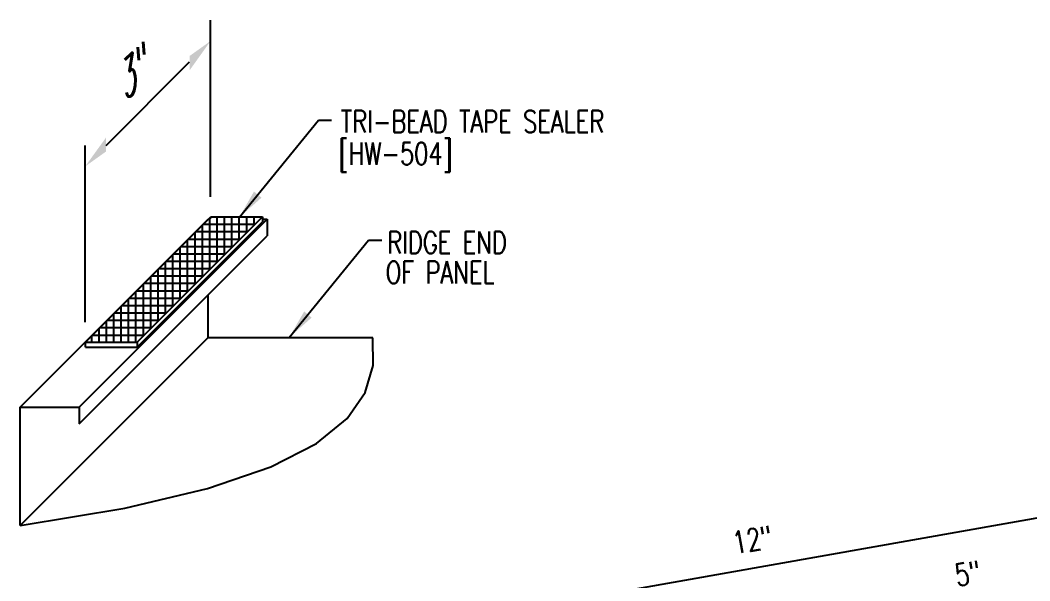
# Model space of a CAD drawing. Header units: inches. Extents: x -2 to 189, y 14 to 99.
# Drawn here: x 3.13 to 20.23, y 32.11 to 41.6 of the extents above; entities that cross this region are included whole.
import ezdxf

# ---------------------------------------------------------------- set-up
doc = ezdxf.new("R2010")
doc.units = ezdxf.units.IN
doc.header["$MEASUREMENT"] = 0
doc.linetypes.add('CENTER2', pattern=[1.125, 0.75, -0.125, 0.125, -0.125])
for name, color, linetype in [('DIM', 2, 'Continuous'), ('PANEL', 11, 'Continuous'), ('SEALANT', 253, 'CENTER2'), ('TAPE', 8, 'Continuous'), ('TEXT', 2, 'Continuous'), ('TEXT1', 7, 'Continuous')]:
    doc.layers.add(name, color=color, linetype=linetype)
doc.styles.add('ROMANS', font='ROMANS.SHX', dxfattribs={"width": 0.75, "height": 0.5})
doc.styles.add('TEXT1', font='ROMANS.shx', dxfattribs={"width": 0.75, "height": 0.375})
doc.dimstyles.new('DETAIL', dxfattribs={"dimscale": 4, "dimtxt": 0.375, "dimasz": 0.0625, "dimexe": 0.0625, "dimexo": 0.125, "dimgap": 0.0625, "dimtad": 1, "dimdec": 4, "dimzin": 3, "dimdsep": 46, "dimlunit": 4, "dimtxsty": 'TEXT1', "dimblk": 'ARCHTICK', "dimcen": 0.0625, "dimclrd": 7, "dimclre": 7, "dimclrt": 2, "dimadec": 0, "dimazin": 0, "dimtfac": 0.59375, "dimtdec": 4, "dimtmove": 0, "dimatfit": 3, "dimfxl": 0, "dimfrac": 2, "dimtolj": 1, "dimtzin": 3, "dimarcsym": 0})
doc.dimstyles.new('DETAIL$7', dxfattribs={"dimscale": 4, "dimtxt": 0.375, "dimasz": 0.125, "dimexe": 0.0625, "dimexo": 0.125, "dimgap": 0.0625, "dimtad": 1, "dimdec": 4, "dimzin": 3, "dimdsep": 46, "dimlunit": 4, "dimtxsty": 'TEXT1', "dimblk": 'ARCHTICK', "dimcen": 0.0625, "dimclrd": 7, "dimclre": 7, "dimclrt": 2, "dimadec": 0, "dimazin": 0, "dimtfac": 0.59375, "dimtdec": 4, "dimtmove": 0, "dimatfit": 3, "dimfxl": 0, "dimfrac": 2, "dimtolj": 1, "dimtzin": 3, "dimarcsym": 0})

# ---------------------------------------------------------------- blocks, each defined once
blk = doc.blocks.new('_ArchTick')
at = {"color": 0, "linetype": 'ByBlock', "const_width": 0.15}
blk.add_lwpolyline([(-0.5, -0.5), (0.5, 0.5)], dxfattribs=at)
blk = doc.blocks.new('*D17')
at = {"layer": 'DEFPOINTS', "color": 0}
for p in [(21.516, 33.376), (10.919, 24.457), (23.162, 24.046)]:
    blk.add_point(p, dxfattribs=at)
at = {"layer": 'DIM', "color": 7, "lineweight": -2}
for p, q in [((23.075, 24.538), (21.473, 33.622)), ((9.713, 31.295), (21.516, 33.376)), ((10.832, 24.949), (9.669, 31.541))]:
    blk.add_line(p, q, dxfattribs=at)
at = {"layer": 'DIM', "color": 7, "lineweight": -2, "xscale": 0.25, "yscale": 0.25, "zscale": 0.25}
for p, rotation in [((21.516, 33.376), 10), ((9.713, 31.295), 190)]:
    blk.add_blockref('_ArchTick', p, dxfattribs=dict(at, rotation=rotation))
at = {"layer": 'DIM', "color": 2, "insert": (15.532, 32.802), "char_height": 0.375, "attachment_point": 5, "rotation": 10, "style": 'TEXT1'}
blk.add_mtext('\\A1;12"', dxfattribs=at)
blk = doc.blocks.new('*D18')
at = {"layer": 'DEFPOINTS', "color": 0}
for p in [(21.724, 32.201), (17.791, 25.711), (23.162, 24.046)]:
    blk.add_point(p, dxfattribs=at)
at = {"layer": 'DIM', "color": 7, "lineweight": -2}
for p, q in [((23.075, 24.538), (21.68, 32.447)), ((16.8, 31.332), (21.724, 32.201)), ((17.704, 26.203), (16.756, 31.579))]:
    blk.add_line(p, q, dxfattribs=at)
at = {"layer": 'DIM', "color": 7, "lineweight": -2, "xscale": 0.25, "yscale": 0.25, "zscale": 0.25}
for p, rotation in [((21.724, 32.201), 10), ((16.8, 31.332), 190)]:
    blk.add_blockref('_ArchTick', p, dxfattribs=dict(at, rotation=rotation))
at = {"layer": 'DIM', "color": 2, "insert": (19.18, 32.233), "char_height": 0.375, "attachment_point": 5, "rotation": 10, "style": 'TEXT1'}
blk.add_mtext('\\A1;5"', dxfattribs=at)
blk = doc.blocks.new('A$C415C3986')
at = {"layer": 'DEFPOINTS', "color": 0, "linetype": 'ByBlock'}
blk.add_point((1.015, 0.946), dxfattribs=at)
at = {"layer": 'DIM', "color": 7, "linetype": 'ByBlock'}
for p, q in [((1.015, -1.693), (1.015, 1.3)), ((-0.753, -0.822), (0.661, 0.593)), ((-1.106, -3.814), (-1.106, -0.822))]:
    blk.add_line(p, q, dxfattribs=at)
for points in [[(0.661, 0.694), (0.661, 0.451), (1.015, 0.946)], [(-0.753, -0.686), (-0.753, -0.923), (-1.106, -1.175)]]:
    blk.add_solid(points, dxfattribs=at)

msp = doc.modelspace()

# ---------------------------------------------------------------- hatches: boundary and pattern name
at = {"layer": 'SEALANT'}
h = msp.add_hatch(dxfattribs=at)
h.set_pattern_fill('NET', color=256, style=0)
h.set_pattern_definition([(0, (-0.40475, 2.51827), (0, 0.125), []), (90, (-0.40475, 2.51827), (-0.125, 8e-18), [])])
h.paths.add_polyline_path([(4.2406, 36.14756), (5.1156, 36.14756), (7.23692, 38.26888), (6.36192, 38.26888)])

# ---------------------------------------------------------------- linework, layer by layer
at = {"layer": 'PANEL'}
for p, q in [((3.13491, 35.04539), (6.31689, 38.22737)), ((4.13491, 35.04539), (7.31689, 38.22737)), ((6.31689, 38.22737), (6.32041, 38.22737)), ((7.23692, 38.22737), (7.31689, 38.22737)), ((7.31689, 38.22737), (7.31689, 37.94654)), ((4.13491, 34.76455), (7.31689, 37.94654)), ((6.31689, 36.22737), (6.31689, 36.94654)), ((6.31689, 36.22737), (6.31689, 36.94654)), ((3.13491, 33.04539), (6.31689, 36.22737)), ((6.31689, 36.22737), (9.10838, 36.22737)), ((3.13491, 33.04539), (3.13491, 35.04539)), ((3.13491, 35.04539), (4.13491, 35.04539)), ((4.13491, 35.04539), (4.13491, 34.76455))]:
    msp.add_line(p, q, dxfattribs=at)
msp.add_lwpolyline([(3.13491, 33.04539), (4.90853, 33.33644), (6.30897, 33.66785), (7.3761, 34.03459), (8.14983, 34.43162), (8.67004, 34.85392), (8.97661, 35.29644), (9.10943, 35.75415), (9.10839, 36.22202)], dxfattribs=at)
at = {"layer": 'TAPE'}
for p, q in [((4.2406, 36.14756), (6.36192, 38.26888)), ((5.1156, 36.14756), (7.23692, 38.26888)), ((5.1156, 36.06116), (7.23692, 38.18248)), ((6.36192, 38.26888), (7.23692, 38.26888)), ((7.23692, 38.26888), (7.23692, 38.18248)), ((4.2406, 36.14756), (5.1156, 36.14756)), ((4.2406, 36.06116), (4.2406, 36.14756)), ((5.1156, 36.14756), (5.1156, 36.06116)), ((4.2406, 36.06116), (5.1156, 36.06116))]:
    msp.add_line(p, q, dxfattribs=at)
for p in [(6.35712, 38.25176), (4.2358, 36.13044)]:
    msp.add_point(p, dxfattribs=at)

# ---------------------------------------------------------------- block references
at = {"layer": 'TEXT'}
msp.add_blockref('A$C415C3986', (5.34211, 40.29838), dxfattribs=at)

# ---------------------------------------------------------------- texts
at = {"layer": 'TEXT', "style": 'TEXT1', "width": 0.75}
for s, p in [('TRI-BEAD TAPE SEALER', (8.56502, 39.69547)), ('[HW-504]', (8.52866, 39.15199)), ('RIDGE END ', (9.35035, 37.64747)), ('OF PANEL', (9.3247, 37.14145))]:
    msp.add_text(s, height=0.375, dxfattribs=at).set_placement(p)
at = {"layer": 'TEXT1', "color": 2, "style": 'ROMANS', "oblique": 40, "width": 0.75}
msp.add_text('3"', height=0.5, rotation=45, dxfattribs=at).set_placement((4.90923, 40.21746))

# ---------------------------------------------------------------- dimensions: what is measured, and where the dimension line sits
at = {"layer": 'DIM'}
dim = msp.add_linear_dim(base=(21.51647, 33.37628), p1=(10.91851, 24.45678), p2=(23.16165, 24.04603), angle=10, text='12"', dimstyle='DETAIL', override={"dimlunit": 4}, dxfattribs=at)
dim.commit()
dim.dimension.update_dxf_attribs({"geometry": '*D17', "text_midpoint": (15.53244, 32.80165)})
dim = msp.add_linear_dim(base=(21.72377, 32.20064), p1=(17.79097, 25.71078), p2=(23.16165, 24.04603), angle=10, dimstyle='DETAIL', dxfattribs=at)
dim.commit()
dim.dimension.update_dxf_attribs({"geometry": '*D18', "text_midpoint": (19.17958, 32.23254)})

# ---------------------------------------------------------------- leaders
at = {"layer": 'TEXT'}
for points in [[(6.84179, 38.25786), (8.18416, 39.90612), (8.40792, 39.90612)], [(7.69103, 36.22737), (9.03339, 37.87563), (9.25716, 37.87563)]]:
    msp.add_leader(points, dimstyle='DETAIL$7', override={"dimgap": 0.0625, "dimtad": 0}, dxfattribs=at)

doc.saveas('drawing.dxf')
